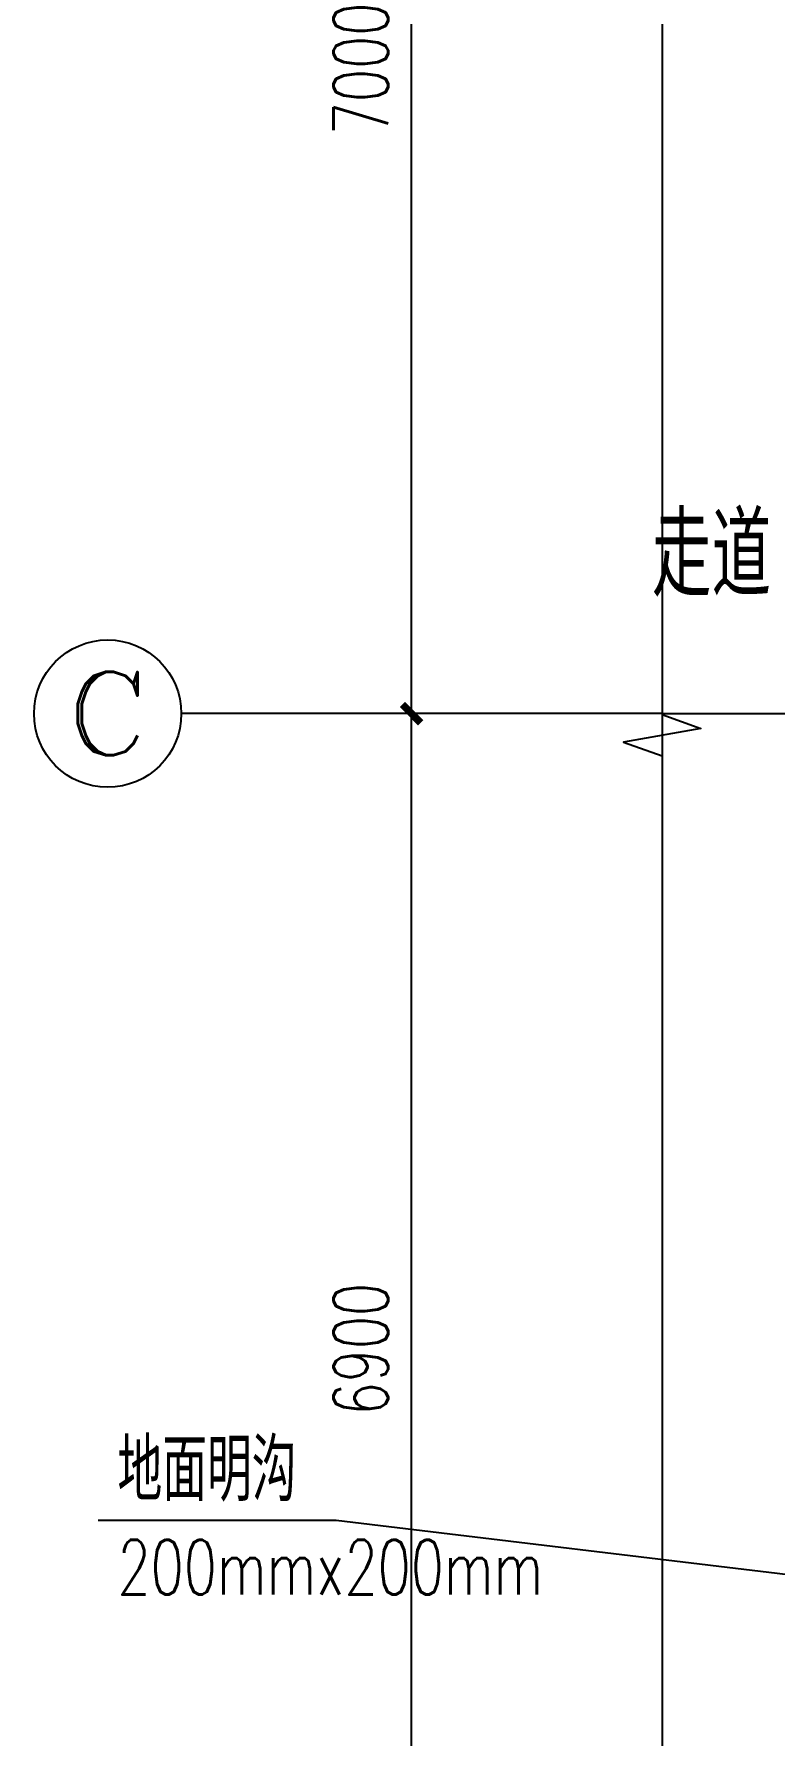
# Model space of a CAD drawing. Extents: x 179183 to 294833, y 947252 to 1004652.
# Drawn here: x 229047 to 233071, y 978020 to 987259 of the extents above; entities that cross this region are included whole.
import ezdxf
from ezdxf.enums import TextEntityAlignment as Align

# ---------------------------------------------------------------- set-up
doc = ezdxf.new("R2010")
doc.units = 0
doc.header["$LTSCALE"] = 1000
doc.linetypes.add('DOTE', pattern=[2.42, 2, -0.2, 0.02, -0.2])
for name, color, linetype in [('3-建筑', 7, 'Continuous'), ('a_bz', 2, 'Continuous'), ('a_建筑', 6, 'Continuous'), ('a_水', 6, 'Continuous'), ('AXIS_TEXT', 7, 'Continuous'), ('DIM_SYMB', 3, 'Continuous'), ('DOTE', 1, 'DOTE'), ('PUB_TEXT', 7, 'Continuous')]:
    doc.layers.add(name, color=color, linetype=linetype)
doc.styles.add('_TCH_AXIS', font='COMPLEX', dxfattribs={"bigfont": 'GBCBIG'})
doc.styles.add('_TCH_DIM', font='SIMPLEX', dxfattribs={"bigfont": 'GBCBIG'})
doc.styles.add('_TCH_DIM_T3', font='SIMPLEX', dxfattribs={"width": 0.705882, "bigfont": 'GBCBIG'})
doc.styles.add('COMPLEX', font='COMPLEX')
doc.styles.get("Standard").update_dxf_attribs({"font": 'simplex.shx', "width": 0.7, "bigfont": 'gbcbig.shx'})
doc.dimstyles.new('_TCH_ARCH&&100', dxfattribs={"dimtxt": 297.5, "dimasz": 100, "dimexe": 250, "dimexo": 300, "dimgap": 126.25, "dimtad": 1, "dimdec": 0, "dimzin": 0, "dimdsep": 46, "dimtxsty": '_TCH_DIM_T3', "dimblk": 'ARCHTICK', "dimcen": 0.09, "dimclrt": 7, "dimazin": 2, "dimtfac": 1, "dimtdec": 0, "dimtix": 1, "dimtmove": 2, "dimatfit": 3, "dimfxl": 1, "dimtolj": 1, "dimtzin": 0, "dimarcsym": 0})

# ---------------------------------------------------------------- blocks, each defined once
blk = doc.blocks.new('_ArchTick')
at = {"color": 0, "linetype": 'ByBlock', "const_width": 0.4}
blk.add_lwpolyline([(-0.5, -0.5), (0.5, 0.5)], dxfattribs=at)
blk = doc.blocks.new('*D4113')
at = {"layer": '3-建筑', "color": 0, "lineweight": -2, "transparency": 16777216}
for p, q in [((232158.5, 983570.1), (230846.5, 983570.1)), ((231096.5, 976670.1), (231096.5, 983570.1)), ((232158.5, 976670.1), (230846.5, 976670.1))]:
    blk.add_line(p, q, dxfattribs=at)
at = {"layer": 'Defpoints', "color": 0, "transparency": 16777216}
for p in [(231096.5, 983570.1), (232458.5, 983570.1), (232458.5, 976670.1)]:
    blk.add_point(p, dxfattribs=at)
at = {"layer": '3-建筑', "color": 0, "lineweight": -2, "transparency": 16777216, "xscale": 100, "yscale": 100, "zscale": 100}
for p, rotation in [((231096.5, 983570.1), 90), ((231096.5, 976670.1), 270)]:
    blk.add_blockref('_ArchTick', p, dxfattribs=dict(at, rotation=rotation))
at = {"layer": '3-建筑', "color": 7, "transparency": 16777216, "insert": (230821.5, 980120.1), "char_height": 297.5, "attachment_point": 5, "rotation": 90, "style": '_TCH_DIM_T3'}
blk.add_mtext('\\A1;6900', dxfattribs=at)
blk = doc.blocks.new('*D4114')
at = {"layer": '3-建筑', "color": 0, "lineweight": -2, "transparency": 16777216}
for p, q in [((232158.5, 990570.1), (230846.5, 990570.1)), ((231096.5, 983570.1), (231096.5, 990570.1)), ((232158.5, 983570.1), (230846.5, 983570.1))]:
    blk.add_line(p, q, dxfattribs=at)
at = {"layer": 'Defpoints', "color": 0, "transparency": 16777216}
for p in [(231096.5, 990570.1), (232458.5, 990570.1), (232458.5, 983570.1)]:
    blk.add_point(p, dxfattribs=at)
at = {"layer": '3-建筑', "color": 0, "lineweight": -2, "transparency": 16777216, "xscale": 100, "yscale": 100, "zscale": 100}
for p, rotation in [((231096.5, 990570.1), 90), ((231096.5, 983570.1), 270)]:
    blk.add_blockref('_ArchTick', p, dxfattribs=dict(at, rotation=rotation))
at = {"layer": '3-建筑', "color": 7, "transparency": 16777216, "insert": (230821.5, 987070.1), "char_height": 297.5, "attachment_point": 5, "rotation": 90, "style": '_TCH_DIM_T3'}
blk.add_mtext('\\A1;7000', dxfattribs=at)
blk = doc.blocks.new('_AXISO')
blk.add_circle((0, 0), 0.5)
at = {"layer": 'AXIS_TEXT', "style": 'COMPLEX', "width": 1.041667}
blk.add_attdef('A', text='', height=0.56, dxfattribs=at).set_placement((-0.25, -0.28), (0.25, -0.28), align=Align.FIT)
blk = doc.blocks.new('A$C7DD005BC')
at = {"layer": 'DOTE'}
blk.add_line((11.2, 8799), (13686.8, 8799), dxfattribs=at)
at = {"layer": 'PUB_TEXT', "color": 1}
blk.add_text('走道', height=450, dxfattribs=at).set_placement((-45.6, 9435.1))

msp = doc.modelspace()

# ---------------------------------------------------------------- linework, layer by layer
at = {"layer": '3-建筑'}
msp.add_line((232458.5, 983570.1), (229846.5, 983570.1), dxfattribs=at)
at = {"layer": 'a_bz'}
msp.add_lwpolyline([(246134.2, 995219.8), (232458.5, 995219.8), (232458.5, 975187.9), (246134.2, 975187.9)], close=True, dxfattribs=at)
at = {"layer": 'a_建筑'}
for p, q in [((230687.5, 979190), (229394.8, 979190)), ((236684.8, 978470.1), (230687.5, 979190))]:
    msp.add_line(p, q, dxfattribs=at)
at = {"layer": 'DIM_SYMB'}
msp.add_lwpolyline([(232458.5, 994069.3), (232458.5, 983565.9), (232668.5, 983489.4), (232248.5, 983415.4), (232458.5, 983340.9), (232458.5, 972837.4)], dxfattribs=at)

# ---------------------------------------------------------------- block references
at = {"layer": '3-建筑'}
ref = msp.add_blockref('_AXISO', (229446.5, 983570.1), dxfattribs=dict(at, xscale=800, yscale=800, zscale=800))
ref.add_attrib('A', 'C', dxfattribs={"layer": 'AXIS_TEXT', "height": 452.5, "style": '_TCH_AXIS', "width": 1.4}).set_placement((229220.3, 983343.8), (229672.8, 983343.8), align=Align.FIT)
at = {"layer": 'a_水'}
msp.add_blockref('A$C7DD005BC', (232447.3, 974771.1), dxfattribs=at)

# ---------------------------------------------------------------- texts
at = {"layer": 'a_建筑', "color": 7, "style": '_TCH_DIM'}
msp.add_text('地面明沟', height=337.59, dxfattribs=at).set_placement((229499.8, 979295))
at = {"layer": 'a_建筑', "color": 7, "style": '_TCH_DIM', "width": 0.705882}
msp.add_text('200mmx200mm', height=297.5, dxfattribs=at).set_placement((229499.8, 978787.5))

# ---------------------------------------------------------------- dimensions: what is measured, and where the dimension line sits
at = {"layer": '3-建筑'}
for p1, p2, picture, middle in [((232458.5, 983570.1), (232458.5, 990570.1), '*D4114', (230821.5, 987070.1)), ((232458.5, 976670.1), (232458.5, 983570.1), '*D4113', (230821.5, 980120.1))]:
    dim = msp.add_aligned_dim(p1=p1, p2=p2, distance=1362, dimstyle='_TCH_ARCH&&100', dxfattribs=at)
    dim.commit()
    dim.dimension.update_dxf_attribs({"geometry": picture, "text_midpoint": middle})

doc.saveas('drawing.dxf')
